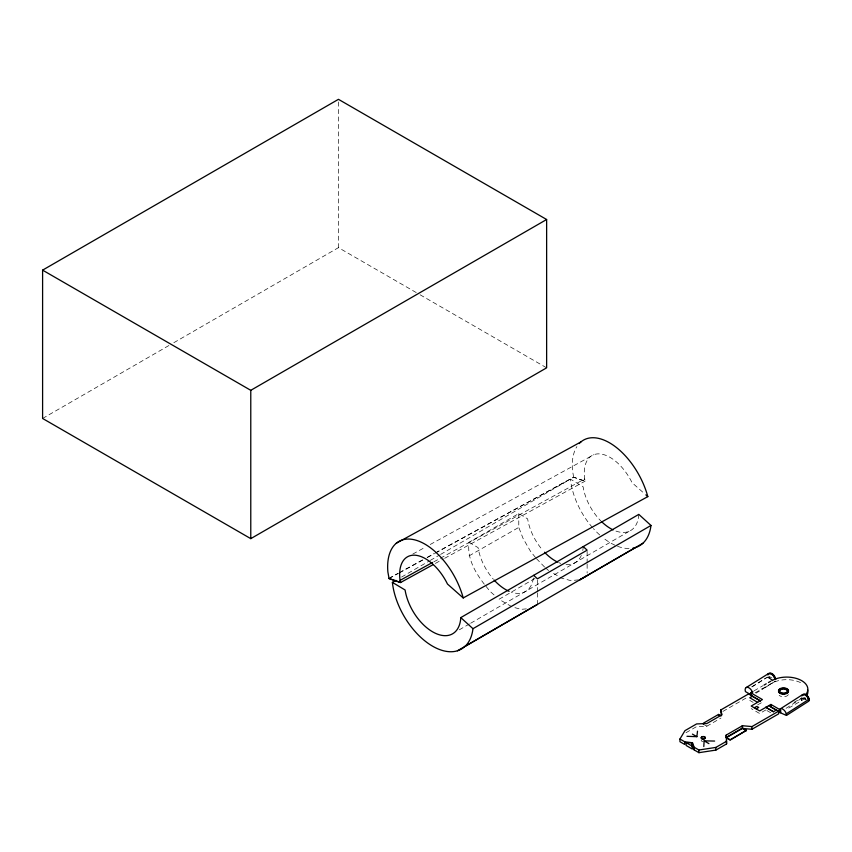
<?xml version="1.0" encoding="UTF-8"?>
<svg xmlns="http://www.w3.org/2000/svg" width="852" height="852" viewBox="0 0 852 852"><rect width="100%" height="100%" fill="white"/><g stroke="black" fill="none" stroke-linecap="round" stroke-linejoin="round"><path stroke-width="0.64" stroke-dasharray="4.26 3.19" d="M786.045 708.321L802.105 698.044L805.641 699.822M802.371 698.097L805.673 698.8M751.794 686.829L766.374 677.691M752.007 686.914L767.705 677.074M768.003 677.212L768.717 676.776L769.963 677.691L769.26 678.139L768.003 677.212A4.92 2.833 57.9 0 1 767.844 676.051M756.065 693.177L775.128 681.227M775.064 681.366L762.646 689.151L761.763 688.991M401.58 577.049L429.142 561.063M430.292 560.403L439.472 555.067M440.622 554.407L570.403 479.143L583.087 486.748A39.735 22.993 59.9 0 0 600.862 520.934M535.035 578.391L498.984 599.297L511.157 606.315M459.281 629.83L469.537 623.888M470.677 623.227L629.319 531.222M42.6 418.46L169.228 345.348M173.84 342.685L338.457 247.644L418.96 294.132M484.277 584.163C475.096 572.235 466.736 557.868 469.111 542.245L518.783 513.564L527.644 518.9A39.735 22.94 60 0 0 542.83 550.381M754.031 690.855L762.902 685.732M686.009 732.72L696.606 726.607L706.841 726.213L720.962 718.066M722.901 711.42L748.557 696.606M755.138 692.814L771.859 683.24A21.098 12.184 0 0 1 801.689 683.24M757.598 704.923L762.423 702.144M765.841 709.95L759.675 713.518L751.198 708.619M793.989 702.399L801.764 697.916L801.764 700.504L786.226 709.482M469.111 555.855L518.783 527.399L518.783 513.564M412.805 554.056L425.574 547.048M430.217 544.492L593.929 454.648M389.098 578.529L398.385 573.439M399.545 572.8L422.762 560.052M427.406 557.506L434.371 553.683M435.532 553.044L573.673 477.226L585.068 481.167L584.674 478.962A39.735 21.886 61.2 0 1 599.893 453.914A39.735 21.886 61.2 0 1 632.088 482.711L644.868 494.022M433.828 561.841L584.674 478.962L584.887 480.123M435.383 563.406L443.498 558.944M444.659 558.305L585.068 481.167M388.725 578.401L398.033 573.311M399.194 572.672L422.454 559.945M427.108 557.4L434.094 553.587M435.255 552.948L573.673 477.226L585.526 481.348M578.561 579.892L570.702 580.595L561.819 578.22L551.862 572.469M526.376 608.871L521.136 609.34L513.532 607.295M803.532 697.415L805.641 698.182M802.467 698.352L807.43 700.163M771.891 678.022L769.303 676.445M769.26 678.139L773.147 680.311M771.22 679.555L767.812 677.393M420.111 294.792L546.633 367.83M801.764 697.916L801.764 700.504M749.781 700.408L753.136 702.346M766.928 710.579L771.273 713.081M703.358 724.211L706.841 726.213L706.841 725.212M469.111 542.245L478.089 547.644A39.735 22.94 60 0 0 493.276 579.126M544.598 567.059L536.334 558.529M545.589 567.933L548.55 570.552M494.053 594.92L490.102 591.416L485.107 585.196M535.503 557.496L530.498 551.276L523.011 538.315L518.783 527.399M573.673 477.226L572.48 470.592A57.34 31.588 61.2 0 1 576.889 446.576M587.134 551.436L587.134 562.874M587.134 564.141L587.134 573.045M537.463 580.084L537.463 591.597M537.463 592.875L537.463 604.387M338.457 101.974L338.457 247.644M805.044 697.948A21.098 12.184 0 0 1 801.689 700.461M788.334 694.604A4.995 2.886 0 0 1 784.159 696.712A4.995 2.886 0 0 1 779.175 695.296M702.73 741.517A2.045 1.182 0 0 1 701.281 740.068M533.405 577.997A39.735 22.94 60 0 1 511.189 592.129M581.309 555.387A39.735 22.94 60 0 1 565.451 564.503M560.744 563.385A39.735 22.94 60 0 1 558.678 562.586M583.226 546.601A39.735 22.94 60 0 1 582.757 550.53M629 548.518A57.34 33.185 59.9 0 1 615.996 545.663M614.952 545.195A57.34 33.185 59.9 0 1 603.493 538.123M599.702 534.949A57.34 33.185 59.9 0 1 593.386 528.602M592.513 527.612A57.34 33.185 59.9 0 1 570.403 479.143M638.798 514.374A39.735 22.993 59.9 0 1 614.196 530.391"/><path stroke-width="1.28" d="M779.41 711.324A4.984 2.758 57.4 0 0 779.623 712.442L786.471 715.435L786.279 713.827A4.984 2.758 57.4 0 0 782.594 709.056A4.984 2.758 57.4 0 0 779.442 710.334M703.805 746.533L704.125 740.857L714.626 741.059M774.926 679.63L774.969 679.193A3.972 2.29 57.9 0 0 774.862 678.309M686.968 736.309L696.883 736.682L697.5 731.176M679.939 739.025L684.688 741.772L684.688 744.446L679.939 741.709L679.939 739.025L684.955 730.654L696.606 723.923L706.841 723.54L722.049 714.764L720.675 710.035L748.557 693.933L760.282 700.791M780.198 708.971L802.68 694.572M786.279 713.827L808.75 699.417A4.984 2.758 57.4 0 0 805.076 694.657A4.984 2.758 57.4 0 0 801.913 695.935M786.471 715.435L808.953 701.036L808.75 699.417M746.214 687.543L768.632 673.495M392.389 582.374L405.083 589.989A39.735 22.993 59.9 0 0 434.605 632.898A39.735 22.993 59.9 0 0 460.783 617.604L638.798 514.374L650.981 525.46L472.977 628.691A57.34 33.185 59.9 0 1 432.678 646.242A57.34 33.185 59.9 0 1 392.389 582.374L395.839 580.382M457.417 650.79L537.463 604.387M635.432 547.559L579.871 579.775L587.134 575.579M464.926 646.455L642.93 543.225M42.6 270.137L338.457 99.322L546.633 219.507L546.633 367.83L250.776 538.645L42.6 418.46L42.6 270.137L250.776 390.322L546.633 219.507M760.293 700.908L750.697 695.37L750.697 692.782L752.923 691.504M764.02 685.093L766.236 683.815M768.451 682.527L770.677 681.249M721.175 715.925L718.566 714.423L703.358 723.199L703.358 724.211M752.465 696.191L749.781 697.735L757.598 702.336M770.9 704.444L770.9 707.032L780.677 712.677L780.677 710.089L770.9 704.444L759.675 710.919L751.198 706.031L762.423 699.556L750.697 692.782M746.427 730.366L730.132 739.77L726.149 737.47L742.369 728.109L746.427 730.366L730.132 740.1L726.149 737.8L726.149 735.127L742.443 725.723L751.954 726.586L778.643 711.175L778.643 713.848L751.954 729.269L742.369 728.439L727.235 737.182M773.446 711.75L765.841 707.277L773.446 711.75L776.342 709.993L778.643 711.175M684.688 741.772L692.474 742.763L694.188 747.257L698.938 750.005L715.872 747.417L726.586 741.24L726.149 735.127M692.474 742.763L692.474 745.436L694.188 749.93L698.938 752.678L715.872 750.09L726.586 743.913L726.586 741.24M396.318 543.235L580.926 441.911M432.571 562.437L400.184 580.318L400.578 582.523L433.061 564.674M463.211 597.944A57.34 31.588 61.2 0 0 417.544 540.711A57.34 31.588 61.2 0 0 387.873 571.916L389.066 578.551L400.578 582.523L400.067 580.287A39.735 21.886 61.2 0 1 415.286 555.227A39.735 21.886 61.2 0 1 447.481 584.035L463.211 597.944L647.818 496.62A57.34 31.588 61.2 0 0 615.953 447.14A57.34 31.588 61.2 0 0 579.179 443.572M686.126 742.624L691.664 742.816L692.356 749.068L686.126 745.468L686.126 742.624L692.356 746.224M388.725 578.401L400.578 582.523M771.784 680.61L771.859 680.652A21.098 12.184 0 0 1 798.867 679.289A21.098 12.184 0 0 1 805.885 694.412M751.507 695.104L745.436 691.6L745.138 689.95A5.325 3.067 57.9 0 1 748.407 687.564A5.325 3.067 57.9 0 1 752.667 693.059M768.738 705.69L776.342 709.993M746.427 730.697L742.443 728.396L742.369 725.766M692.42 734.104L696.883 736.682M704.125 740.857L708.907 743.615M645.848 494.884L647.818 496.62M460.783 617.604L472.977 628.691M583.226 546.601L587.134 550.168L537.463 578.806L533.661 575.334M721.356 715.073L720.675 710.035M808.793 699.332L808.697 698.8A3.823 2.119 57.4 0 0 808.356 697.905M726.33 740.25L726.586 743.913M756.182 708.821L758.717 707.448L756.768 706.393L754.297 707.735M751.954 726.586L751.954 729.269M742.443 725.723L742.539 728.449M718.566 714.423L718.566 715.424M715.872 747.417L715.872 750.09M698.938 750.005L698.938 752.678M694.188 747.257L694.188 749.93M691.664 742.816L691.664 745.66M250.776 390.322L250.776 538.645M802.446 695.413A4.59 2.535 57.4 0 1 804.267 694.678M805.097 694.987A4.59 2.535 57.4 0 1 808.686 700.397L809.4 699.929A4.59 2.535 57.4 0 0 806.674 695.083A4.59 2.535 57.4 0 0 803.159 694.955M807.547 689.737A21.098 12.184 0 0 1 807.142 695.008M767.673 674.859A5.325 3.067 57.9 0 1 771.326 673.751A5.325 3.067 57.9 0 1 775.086 679.001M768.291 674.337A4.92 2.833 57.9 0 1 768.845 673.836M770.421 673.698A4.92 2.833 57.9 0 1 774.809 678.927M784.564 693.709A4.1 2.364 0 0 1 779.473 691.015A4.1 2.364 0 0 1 785.853 689.492A4.1 2.364 0 0 1 785.555 693.475M784.798 688.469A4.995 2.886 0 0 1 787.599 692.921A4.995 2.886 0 0 1 779.41 692.921A4.995 2.886 0 0 1 782.211 688.469M805.875 695.147A3.823 2.119 57.4 0 1 806.588 695.615M807.27 696.265A3.823 2.119 57.4 0 1 807.866 697.043M768.664 674.656A4.92 2.833 57.9 0 1 769.005 673.889M769.548 673.389A4.92 2.833 57.9 0 1 773.403 674.688A4.92 2.833 57.9 0 1 775.661 679.577M771.316 674.092A3.972 2.29 57.9 0 1 772.796 674.922M773.499 675.625A3.972 2.29 57.9 0 1 774.095 676.467M509.123 591.331A39.735 22.94 60 0 1 494.107 580.063M557.634 562.107A39.735 22.94 60 0 1 544.513 552.234M650.981 525.46A57.34 33.185 59.9 0 1 632.961 548.156M613.142 529.912A39.735 22.993 59.9 0 1 601.714 521.786M781.007 693.262A4.995 2.886 0 0 0 788.505 690.759A4.995 2.886 0 0 0 781.007 688.256A4.995 2.886 0 0 0 781.007 693.262M781.454 692.804A4.1 2.364 0 0 0 787.599 690.759A4.1 2.364 0 0 0 781.454 688.714A4.1 2.364 0 0 0 781.454 692.804M702.24 738.727A2.045 1.182 0 0 0 705.307 737.704A2.045 1.182 0 0 0 702.24 736.682A2.045 1.182 0 0 0 702.24 738.727M702.24 738.897A2.045 1.182 0 0 0 705.307 737.875A2.045 1.182 0 0 0 702.24 736.842A2.045 1.182 0 0 0 702.24 738.897"/></g></svg>
